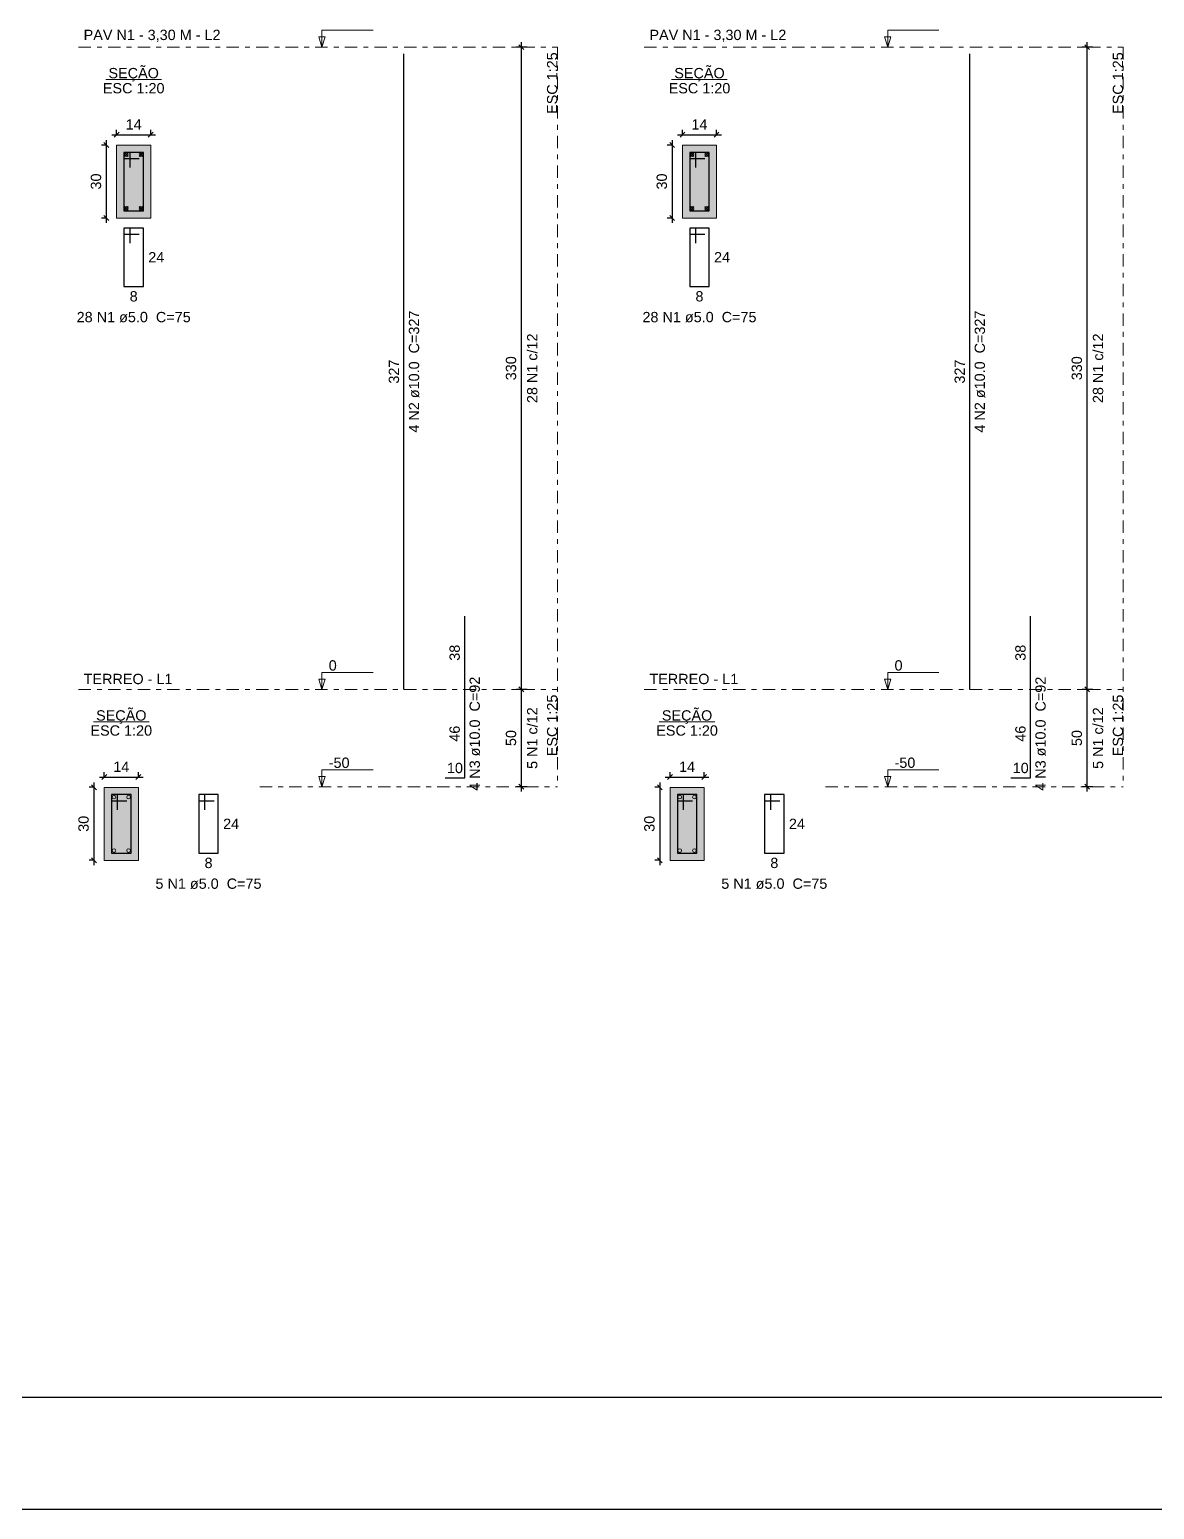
# Model space of a CAD drawing. Header units: millimetres. Extents: x -34 to 951, y -76 to 463.
# Drawn here: x 206.77 to 229.88, y -76.32 to -45.91 of the extents above; entities that cross this region are included whole.
import ezdxf

# ---------------------------------------------------------------- set-up
doc = ezdxf.new("R2010")
doc.units = ezdxf.units.MM
doc.header["$MEASUREMENT"] = 0
doc.linetypes.add('DASHDOT', pattern=[2.54, 1.27, -0.635, 0, -0.635])
doc.linetypes.add('NULL', pattern=[0])
for name, color, linetype, lineweight in [('Descrição da armadura', 7, 'Continuous', 0), ('DT-Barras na forma', 7, 'Continuous', 30), ('DT-Barras no corte', 5, 'Continuous', 5), ('DT-Barras rebatidas', 7, 'Continuous', 30), ('DT-Cotas', 7, 'Continuous', 5), ('DT-Forma', 5, 'Continuous', 5), ('DT-Hachura seção pilares', 252, 'Continuous', 5), ('DT-Pontilhado', 7, 'DASHDOT', 5), ('DT-Textos', 7, 'Continuous', 5), ('Textos armaduras', 7, 'Continuous', 0)]:
    doc.layers.add(name, color=color, linetype=linetype, lineweight=lineweight)
doc.styles.add('Arial', font='arial.ttf')
doc.dimstyles.new('UM_20.000000', dxfattribs={"dimtxt": 0.18, "dimasz": 0.1, "dimexe": 0.1, "dimexo": 0.2, "dimgap": 0, "dimtad": 1, "dimtih": 1, "dimtoh": 1, "dimdec": 1, "dimlfac": 20, "dimzin": 0, "dimdsep": 46, "dimtxsty": 'Standard', "dimcen": 0.09, "dimdle": 0.1, "dimadec": 1, "dimazin": 2, "dimtfac": 1, "dimtdec": 4, "dimtofl": 0, "dimtmove": 0, "dimatfit": 3, "dimfxl": 1, "dimtolj": 1, "dimarcsym": 0})
doc.dimstyles.new('UM_25.000000', dxfattribs={"dimtxt": 0.18, "dimasz": 0.1, "dimexe": 0.1, "dimexo": 0.2, "dimgap": 0, "dimtad": 1, "dimtih": 1, "dimtoh": 1, "dimdec": 1, "dimlfac": 25, "dimzin": 0, "dimdsep": 46, "dimtxsty": 'Standard', "dimcen": 0.09, "dimdle": 0.1, "dimadec": 1, "dimazin": 2, "dimtfac": 1, "dimtdec": 4, "dimtofl": 0, "dimtmove": 0, "dimatfit": 3, "dimfxl": 1, "dimtolj": 1, "dimarcsym": 0})

# ---------------------------------------------------------------- blocks, each defined once
blk = doc.blocks.new('_Oblique')
at = {"color": 0, "linetype": 'ByBlock', "lineweight": -2}
blk.add_line((-0.5, -0.5), (0.5, 0.5), dxfattribs=at)
blk = doc.blocks.new('*D394')
at = {"layer": 'Defpoints', "color": 0, "transparency": 16777216}
for p in [(208.562, -48.283), (208.35, -49.783), (208.562, -49.783)]:
    blk.add_point(p, dxfattribs=at)
at = {"layer": 'DT-Cotas', "color": 0, "lineweight": -2, "transparency": 16777216}
for p, q in [((208.362, -48.283), (208.25, -48.283)), ((208.35, -48.183), (208.35, -49.883)), ((208.362, -49.783), (208.25, -49.783))]:
    blk.add_line(p, q, dxfattribs=at)
at = {"layer": 'DT-Cotas', "color": 0, "lineweight": -2, "transparency": 16777216, "xscale": 0.1, "yscale": 0.1, "zscale": 0.1}
for p, rotation in [((208.35, -48.283), 90), ((208.35, -49.783), 270)]:
    blk.add_blockref('_Oblique', p, dxfattribs=dict(at, rotation=rotation))
at = {"layer": 'DT-Cotas', "color": 7, "transparency": 16777216, "insert": (208.139, -49.033), "char_height": 0.2118, "attachment_point": 5, "rotation": 90, "style": 'Arial'}
blk.add_mtext('\\A1;30', dxfattribs=at)
blk = doc.blocks.new('*D395')
at = {"layer": 'Defpoints', "color": 0, "transparency": 16777216}
for p in [(208.562, -48.283), (209.262, -48.072), (209.262, -48.283)]:
    blk.add_point(p, dxfattribs=at)
at = {"layer": 'DT-Cotas', "color": 0, "lineweight": -2, "transparency": 16777216}
for p, q in [((208.562, -48.083), (208.562, -47.972)), ((209.262, -48.083), (209.262, -47.972)), ((208.462, -48.072), (209.362, -48.072))]:
    blk.add_line(p, q, dxfattribs=at)
at = {"layer": 'DT-Cotas', "color": 0, "lineweight": -2, "transparency": 16777216, "xscale": 0.1, "yscale": 0.1, "zscale": 0.1, "rotation": 180}
blk.add_blockref('_Oblique', (208.562, -48.072), dxfattribs=at)
at = {"layer": 'DT-Cotas', "color": 0, "lineweight": -2, "transparency": 16777216, "xscale": 0.1, "yscale": 0.1, "zscale": 0.1}
blk.add_blockref('_Oblique', (209.262, -48.072), dxfattribs=at)
at = {"layer": 'DT-Cotas', "color": 7, "transparency": 16777216, "insert": (208.912, -47.86), "char_height": 0.2118, "attachment_point": 5, "rotation": 0.0057, "style": 'Arial'}
blk.add_mtext('\\A1;14', dxfattribs=at)
blk = doc.blocks.new('*D396')
at = {"layer": 'Defpoints', "color": 0, "transparency": 16777216}
for p in [(216.877, -46.271), (217.195, -46.271), (217.195, -59.471)]:
    blk.add_point(p, dxfattribs=at)
at = {"layer": 'DT-Cotas', "color": 0, "lineweight": -2, "transparency": 16777216}
for p, q in [((216.877, -59.571), (216.877, -46.171)), ((216.995, -46.271), (216.777, -46.271)), ((216.995, -59.471), (216.777, -59.471))]:
    blk.add_line(p, q, dxfattribs=at)
at = {"layer": 'DT-Cotas', "color": 0, "lineweight": -2, "transparency": 16777216, "xscale": 0.1, "yscale": 0.1, "zscale": 0.1}
for p, rotation in [((216.877, -46.271), 90), ((216.877, -59.471), 270)]:
    blk.add_blockref('_Oblique', p, dxfattribs=dict(at, rotation=rotation))
at = {"layer": 'DT-Cotas', "color": 7, "transparency": 16777216, "insert": (216.665, -52.871), "char_height": 0.2118, "attachment_point": 5, "rotation": 90, "style": 'Arial'}
blk.add_mtext('\\A1;330', dxfattribs=at)
blk = doc.blocks.new('*D397')
at = {"layer": 'Defpoints', "color": 0, "transparency": 16777216}
for p in [(208.308, -61.483), (208.096, -62.983), (208.308, -62.983)]:
    blk.add_point(p, dxfattribs=at)
at = {"layer": 'DT-Cotas', "color": 0, "lineweight": -2, "transparency": 16777216}
for p, q in [((208.096, -61.383), (208.096, -63.083)), ((208.108, -61.483), (207.996, -61.483)), ((208.108, -62.983), (207.996, -62.983))]:
    blk.add_line(p, q, dxfattribs=at)
at = {"layer": 'DT-Cotas', "color": 0, "lineweight": -2, "transparency": 16777216, "xscale": 0.1, "yscale": 0.1, "zscale": 0.1}
for p, rotation in [((208.096, -61.483), 90), ((208.096, -62.983), 270)]:
    blk.add_blockref('_Oblique', p, dxfattribs=dict(at, rotation=rotation))
at = {"layer": 'DT-Cotas', "color": 7, "transparency": 16777216, "insert": (207.884, -62.233), "char_height": 0.2118, "attachment_point": 5, "rotation": 90, "style": 'Arial'}
blk.add_mtext('\\A1;30', dxfattribs=at)
blk = doc.blocks.new('*D398')
at = {"layer": 'Defpoints', "color": 0, "transparency": 16777216}
for p in [(209.008, -61.272), (208.308, -61.483), (209.008, -61.483)]:
    blk.add_point(p, dxfattribs=at)
at = {"layer": 'DT-Cotas', "color": 0, "lineweight": -2, "transparency": 16777216}
for p, q in [((208.208, -61.272), (209.108, -61.272)), ((208.308, -61.283), (208.308, -61.172)), ((209.008, -61.283), (209.008, -61.172))]:
    blk.add_line(p, q, dxfattribs=at)
at = {"layer": 'DT-Cotas', "color": 0, "lineweight": -2, "transparency": 16777216, "xscale": 0.1, "yscale": 0.1, "zscale": 0.1, "rotation": 180}
blk.add_blockref('_Oblique', (208.308, -61.272), dxfattribs=at)
at = {"layer": 'DT-Cotas', "color": 0, "lineweight": -2, "transparency": 16777216, "xscale": 0.1, "yscale": 0.1, "zscale": 0.1}
blk.add_blockref('_Oblique', (209.008, -61.272), dxfattribs=at)
at = {"layer": 'DT-Cotas', "color": 7, "transparency": 16777216, "insert": (208.658, -61.06), "char_height": 0.2118, "attachment_point": 5, "rotation": 0.0057, "style": 'Arial'}
blk.add_mtext('\\A1;14', dxfattribs=at)
blk = doc.blocks.new('*D399')
at = {"layer": 'Defpoints', "color": 0, "transparency": 16777216}
for p in [(216.877, -59.471), (217.195, -59.471), (217.195, -61.471)]:
    blk.add_point(p, dxfattribs=at)
at = {"layer": 'DT-Cotas', "color": 0, "lineweight": -2, "transparency": 16777216}
for p, q in [((216.995, -59.471), (216.777, -59.471)), ((216.877, -61.571), (216.877, -59.371)), ((216.995, -61.471), (216.777, -61.471))]:
    blk.add_line(p, q, dxfattribs=at)
at = {"layer": 'DT-Cotas', "color": 0, "lineweight": -2, "transparency": 16777216, "xscale": 0.1, "yscale": 0.1, "zscale": 0.1}
for p, rotation in [((216.877, -59.471), 90), ((216.877, -61.471), 270)]:
    blk.add_blockref('_Oblique', p, dxfattribs=dict(at, rotation=rotation))
at = {"layer": 'DT-Cotas', "color": 7, "transparency": 16777216, "insert": (216.665, -60.471), "char_height": 0.2118, "attachment_point": 5, "rotation": 90, "style": 'Arial'}
blk.add_mtext('\\A1;50', dxfattribs=at)
blk = doc.blocks.new('*D375')
at = {"layer": 'Defpoints', "color": 0, "transparency": 16777216}
for p in [(220.186, -48.283), (219.974, -49.783), (220.186, -49.783)]:
    blk.add_point(p, dxfattribs=at)
at = {"layer": 'DT-Cotas', "color": 0, "lineweight": -2, "transparency": 16777216}
for p, q in [((219.986, -48.283), (219.874, -48.283)), ((219.974, -48.183), (219.974, -49.883)), ((219.986, -49.783), (219.874, -49.783))]:
    blk.add_line(p, q, dxfattribs=at)
at = {"layer": 'DT-Cotas', "color": 0, "lineweight": -2, "transparency": 16777216, "xscale": 0.1, "yscale": 0.1, "zscale": 0.1}
for p, rotation in [((219.974, -48.283), 90), ((219.974, -49.783), 270)]:
    blk.add_blockref('_Oblique', p, dxfattribs=dict(at, rotation=rotation))
at = {"layer": 'DT-Cotas', "color": 7, "transparency": 16777216, "insert": (219.762, -49.033), "char_height": 0.2118, "attachment_point": 5, "rotation": 90, "style": 'Arial'}
blk.add_mtext('\\A1;30', dxfattribs=at)
blk = doc.blocks.new('*D376')
at = {"layer": 'Defpoints', "color": 0, "transparency": 16777216}
for p in [(220.186, -48.283), (220.886, -48.072), (220.886, -48.283)]:
    blk.add_point(p, dxfattribs=at)
at = {"layer": 'DT-Cotas', "color": 0, "lineweight": -2, "transparency": 16777216}
for p, q in [((220.186, -48.083), (220.186, -47.972)), ((220.886, -48.083), (220.886, -47.972)), ((220.086, -48.072), (220.986, -48.072))]:
    blk.add_line(p, q, dxfattribs=at)
at = {"layer": 'DT-Cotas', "color": 0, "lineweight": -2, "transparency": 16777216, "xscale": 0.1, "yscale": 0.1, "zscale": 0.1, "rotation": 180}
blk.add_blockref('_Oblique', (220.186, -48.072), dxfattribs=at)
at = {"layer": 'DT-Cotas', "color": 0, "lineweight": -2, "transparency": 16777216, "xscale": 0.1, "yscale": 0.1, "zscale": 0.1}
blk.add_blockref('_Oblique', (220.886, -48.072), dxfattribs=at)
at = {"layer": 'DT-Cotas', "color": 7, "transparency": 16777216, "insert": (220.536, -47.86), "char_height": 0.2118, "attachment_point": 5, "rotation": 0.0057, "style": 'Arial'}
blk.add_mtext('\\A1;14', dxfattribs=at)
blk = doc.blocks.new('*D377')
at = {"layer": 'Defpoints', "color": 0, "transparency": 16777216}
for p in [(228.5, -46.271), (228.818, -46.271), (228.818, -59.471)]:
    blk.add_point(p, dxfattribs=at)
at = {"layer": 'DT-Cotas', "color": 0, "lineweight": -2, "transparency": 16777216}
for p, q in [((228.5, -59.571), (228.5, -46.171)), ((228.618, -46.271), (228.4, -46.271)), ((228.618, -59.471), (228.4, -59.471))]:
    blk.add_line(p, q, dxfattribs=at)
at = {"layer": 'DT-Cotas', "color": 0, "lineweight": -2, "transparency": 16777216, "xscale": 0.1, "yscale": 0.1, "zscale": 0.1}
for p, rotation in [((228.5, -46.271), 90), ((228.5, -59.471), 270)]:
    blk.add_blockref('_Oblique', p, dxfattribs=dict(at, rotation=rotation))
at = {"layer": 'DT-Cotas', "color": 7, "transparency": 16777216, "insert": (228.288, -52.871), "char_height": 0.2118, "attachment_point": 5, "rotation": 90, "style": 'Arial'}
blk.add_mtext('\\A1;330', dxfattribs=at)
blk = doc.blocks.new('*D378')
at = {"layer": 'Defpoints', "color": 0, "transparency": 16777216}
for p in [(219.931, -61.483), (219.72, -62.983), (219.931, -62.983)]:
    blk.add_point(p, dxfattribs=at)
at = {"layer": 'DT-Cotas', "color": 0, "lineweight": -2, "transparency": 16777216}
for p, q in [((219.72, -61.383), (219.72, -63.083)), ((219.731, -61.483), (219.62, -61.483)), ((219.731, -62.983), (219.62, -62.983))]:
    blk.add_line(p, q, dxfattribs=at)
at = {"layer": 'DT-Cotas', "color": 0, "lineweight": -2, "transparency": 16777216, "xscale": 0.1, "yscale": 0.1, "zscale": 0.1}
for p, rotation in [((219.72, -61.483), 90), ((219.72, -62.983), 270)]:
    blk.add_blockref('_Oblique', p, dxfattribs=dict(at, rotation=rotation))
at = {"layer": 'DT-Cotas', "color": 7, "transparency": 16777216, "insert": (219.508, -62.233), "char_height": 0.2118, "attachment_point": 5, "rotation": 90, "style": 'Arial'}
blk.add_mtext('\\A1;30', dxfattribs=at)
blk = doc.blocks.new('*D379')
at = {"layer": 'Defpoints', "color": 0, "transparency": 16777216}
for p in [(220.631, -61.272), (219.931, -61.483), (220.631, -61.483)]:
    blk.add_point(p, dxfattribs=at)
at = {"layer": 'DT-Cotas', "color": 0, "lineweight": -2, "transparency": 16777216}
for p, q in [((219.831, -61.272), (220.731, -61.272)), ((219.931, -61.283), (219.931, -61.172)), ((220.631, -61.283), (220.631, -61.172))]:
    blk.add_line(p, q, dxfattribs=at)
at = {"layer": 'DT-Cotas', "color": 0, "lineweight": -2, "transparency": 16777216, "xscale": 0.1, "yscale": 0.1, "zscale": 0.1, "rotation": 180}
blk.add_blockref('_Oblique', (219.931, -61.272), dxfattribs=at)
at = {"layer": 'DT-Cotas', "color": 0, "lineweight": -2, "transparency": 16777216, "xscale": 0.1, "yscale": 0.1, "zscale": 0.1}
blk.add_blockref('_Oblique', (220.631, -61.272), dxfattribs=at)
at = {"layer": 'DT-Cotas', "color": 7, "transparency": 16777216, "insert": (220.281, -61.06), "char_height": 0.2118, "attachment_point": 5, "rotation": 0.0057, "style": 'Arial'}
blk.add_mtext('\\A1;14', dxfattribs=at)
blk = doc.blocks.new('*D380')
at = {"layer": 'Defpoints', "color": 0, "transparency": 16777216}
for p in [(228.5, -59.471), (228.818, -59.471), (228.818, -61.471)]:
    blk.add_point(p, dxfattribs=at)
at = {"layer": 'DT-Cotas', "color": 0, "lineweight": -2, "transparency": 16777216}
for p, q in [((228.618, -59.471), (228.4, -59.471)), ((228.5, -61.571), (228.5, -59.371)), ((228.618, -61.471), (228.4, -61.471))]:
    blk.add_line(p, q, dxfattribs=at)
at = {"layer": 'DT-Cotas', "color": 0, "lineweight": -2, "transparency": 16777216, "xscale": 0.1, "yscale": 0.1, "zscale": 0.1}
for p, rotation in [((228.5, -59.471), 90), ((228.5, -61.471), 270)]:
    blk.add_blockref('_Oblique', p, dxfattribs=dict(at, rotation=rotation))
at = {"layer": 'DT-Cotas', "color": 7, "transparency": 16777216, "insert": (228.288, -60.471), "char_height": 0.2118, "attachment_point": 5, "rotation": 90, "style": 'Arial'}
blk.add_mtext('\\A1;50', dxfattribs=at)

msp = doc.modelspace()

# ---------------------------------------------------------------- hatches: boundary and pattern name
at = {"layer": 'DT-Hachura seção pilares', "linetype": 'Continuous'}
for points in [[(208.5623, -49.7835), (208.5623, -49.7835), (209.2623, -49.7835), (209.2623, -48.2835), (208.5623, -48.2835), (208.5623, -49.7835)], [(220.1855, -49.7835), (220.1855, -49.7835), (220.8855, -49.7835), (220.8855, -48.2835), (220.1855, -48.2835), (220.1855, -49.7835)], [(208.3081, -62.9835), (208.3081, -62.9835), (209.0081, -62.9835), (209.0081, -61.4835), (208.3081, -61.4835), (208.3081, -62.9835)], [(219.9314, -62.9835), (219.9314, -62.9835), (220.6314, -62.9835), (220.6314, -61.4835), (219.9314, -61.4835), (219.9314, -62.9835)]]:
    msp.add_hatch(color=252, dxfattribs=at).paths.add_polyline_path(points)

# ---------------------------------------------------------------- linework, layer by layer
at = {"color": 7}
for p, q in [((251.688, -74.0225), (170.188, -74.0225)), ((252.988, -76.3225), (168.888, -76.3225))]:
    msp.add_line(p, q, dxfattribs=at)
at = {"layer": 'DT-Barras na forma'}
for points in [[(208.8373, -48.746), (208.8373, -48.4335), (208.7123, -48.4335), (208.7123, -49.6335), (209.1123, -49.6335), (209.1123, -48.4335), (208.7123, -48.4335), (208.7123, -48.5585), (209.0248, -48.5585)], [(220.4605, -48.746), (220.4605, -48.4335), (220.3355, -48.4335), (220.3355, -49.6335), (220.7355, -49.6335), (220.7355, -48.4335), (220.3355, -48.4335), (220.3355, -48.5585), (220.648, -48.5585)], [(208.5831, -61.946), (208.5831, -61.6335), (208.4581, -61.6335), (208.4581, -62.8335), (208.8581, -62.8335), (208.8581, -61.6335), (208.4581, -61.6335), (208.4581, -61.7585), (208.7706, -61.7585)], [(220.2064, -61.946), (220.2064, -61.6335), (220.0814, -61.6335), (220.0814, -62.8335), (220.4814, -62.8335), (220.4814, -61.6335), (220.0814, -61.6335), (220.0814, -61.7585), (220.3939, -61.7585)]]:
    msp.add_lwpolyline(points, dxfattribs=at)
at = {"layer": 'DT-Barras no corte'}
for p, q in [((208.7248, -48.521), (208.7998, -48.446)), ((208.7248, -48.446), (208.7998, -48.521)), ((209.0248, -48.521), (209.0998, -48.446)), ((209.0248, -48.446), (209.0998, -48.521)), ((220.348, -48.521), (220.423, -48.446)), ((220.348, -48.446), (220.423, -48.521)), ((220.648, -48.521), (220.723, -48.446)), ((220.648, -48.446), (220.723, -48.521)), ((208.7248, -49.621), (208.7998, -49.546)), ((208.7248, -49.546), (208.7998, -49.621)), ((209.0248, -49.621), (209.0998, -49.546)), ((209.0248, -49.546), (209.0998, -49.621)), ((220.348, -49.621), (220.423, -49.546)), ((220.348, -49.546), (220.423, -49.621)), ((220.648, -49.621), (220.723, -49.546)), ((220.648, -49.546), (220.723, -49.621))]:
    msp.add_line(p, q, dxfattribs=at)
for centre in [(208.7623, -48.4835), (209.0623, -48.4835), (220.3855, -48.4835), (220.6855, -48.4835), (208.7623, -49.5835), (209.0623, -49.5835), (220.3855, -49.5835), (220.6855, -49.5835), (208.5081, -61.6835), (208.8081, -61.6835), (220.1314, -61.6835), (220.4314, -61.6835), (208.5081, -62.7835), (208.8081, -62.7835), (220.1314, -62.7835), (220.4314, -62.7835)]:
    msp.add_circle(centre, 0.0375, dxfattribs=at)
at = {"layer": 'DT-Barras rebatidas'}
for points in [[(214.4648, -59.4714), (214.4648, -46.4074)], [(226.088, -59.4714), (226.088, -46.4074)], [(208.8373, -50.3019), (208.8373, -49.9894), (208.7123, -49.9894), (208.7123, -51.1894), (209.1123, -51.1894), (209.1123, -49.9894), (208.7123, -49.9894), (208.7123, -50.1144), (209.0248, -50.1144)], [(220.4605, -50.3019), (220.4605, -49.9894), (220.3355, -49.9894), (220.3355, -51.1894), (220.7355, -51.1894), (220.7355, -49.9894), (220.3355, -49.9894), (220.3355, -50.1144), (220.648, -50.1144)], [(215.312, -61.2914), (215.712, -61.2914), (215.712, -59.4714), (215.712, -57.9646)], [(226.9352, -61.2914), (227.3352, -61.2914), (227.3352, -59.4714), (227.3352, -57.9646)], [(210.375, -61.946), (210.375, -61.6335), (210.25, -61.6335), (210.25, -62.8335), (210.65, -62.8335), (210.65, -61.6335), (210.25, -61.6335), (210.25, -61.7585), (210.5625, -61.7585)], [(221.9983, -61.946), (221.9983, -61.6335), (221.8733, -61.6335), (221.8733, -62.8335), (222.2733, -62.8335), (222.2733, -61.6335), (221.8733, -61.6335), (221.8733, -61.7585), (222.1858, -61.7585)]]:
    msp.add_lwpolyline(points, dxfattribs=at)
at = {"layer": 'DT-Forma'}
for points in [[(208.5623, -49.7835), (209.2623, -49.7835), (209.2623, -48.2835), (208.5623, -48.2835), (208.5623, -49.7835)], [(220.1855, -49.7835), (220.8855, -49.7835), (220.8855, -48.2835), (220.1855, -48.2835), (220.1855, -49.7835)], [(208.3081, -62.9835), (209.0081, -62.9835), (209.0081, -61.4835), (208.3081, -61.4835), (208.3081, -62.9835)], [(219.9314, -62.9835), (220.6314, -62.9835), (220.6314, -61.4835), (219.9314, -61.4835), (219.9314, -62.9835)]]:
    msp.add_lwpolyline(points, close=True, dxfattribs=at)
at = {"layer": 'DT-Pontilhado', "ltscale": 0.2}
for p, q in [((207.7786, -46.2714), (217.6182, -46.2714)), ((217.6182, -46.2714), (217.6182, -61.4714)), ((219.4019, -46.2714), (229.2414, -46.2714)), ((229.2414, -46.2714), (229.2414, -61.4714)), ((207.7786, -59.4714), (217.6182, -59.4714)), ((219.4019, -59.4714), (229.2414, -59.4714)), ((211.5012, -61.4714), (217.6182, -61.4714)), ((223.1245, -61.4714), (229.2414, -61.4714))]:
    msp.add_line(p, q, dxfattribs=at)
at = {"layer": 'DT-Textos'}
for p, q in [((208.3401, -46.9385), (209.4845, -46.9385)), ((219.9633, -46.9385), (221.1077, -46.9385)), ((208.0859, -60.1385), (209.2303, -60.1385)), ((219.7091, -60.1385), (220.8536, -60.1385))]:
    msp.add_line(p, q, dxfattribs=at)
for points in [[(212.7794, -46.2714), (212.8429, -46.0596), (212.7158, -46.0596), (212.7794, -46.2714), (212.7794, -45.9214), (213.8294, -45.9214)], [(224.4026, -46.2714), (224.4662, -46.0596), (224.3391, -46.0596), (224.4026, -46.2714), (224.4026, -45.9214), (225.4526, -45.9214)], [(212.7794, -59.4714), (212.8429, -59.2596), (212.7158, -59.2596), (212.7794, -59.4714), (212.7794, -59.1214), (213.8294, -59.1214)], [(224.4026, -59.4714), (224.4662, -59.2596), (224.3391, -59.2596), (224.4026, -59.4714), (224.4026, -59.1214), (225.4526, -59.1214)], [(212.7794, -61.4714), (212.8429, -61.2596), (212.7158, -61.2596), (212.7794, -61.4714), (212.7794, -61.1214), (213.8294, -61.1214)], [(224.4026, -61.4714), (224.4662, -61.2596), (224.3391, -61.2596), (224.4026, -61.4714), (224.4026, -61.1214), (225.4526, -61.1214)]]:
    msp.add_lwpolyline(points, dxfattribs=at)

# ---------------------------------------------------------------- texts
at = {"layer": 'Descrição da armadura', "linetype": 'NULL', "char_height": 0.2118, "attachment_point": 8, "line_spacing_factor": 0.9, "style": 'Arial'}
for s, insert, width in [('28 N1 ø5.0  C=75', (208.9126, -51.9304), 4.686721), ('28 N1 ø5.0  C=75', (220.5359, -51.9304), 4.686721), ('5 N1 ø5.0  C=75', (210.4496, -63.5744), 4.35772), ('5 N1 ø5.0  C=75', (222.0729, -63.5744), 4.35772)]:
    msp.add_mtext(s, dxfattribs=dict(at, insert=insert, width=width))
at = {"layer": 'Descrição da armadura', "linetype": 'NULL', "char_height": 0.2118, "attachment_point": 8, "rotation": 90.00021, "line_spacing_factor": 0.9, "style": 'Arial'}
for s, insert, width in [('4 N2 ø10.0  C=327', (214.7827, -52.9393), 5.015721), ('4 N2 ø10.0  C=327', (226.406, -52.9393), 5.015721), ('28 N1 c/12', (217.2086, -52.8714), 2.90156), ('28 N1 c/12', (228.8318, -52.8714), 2.90156), ('4 N3 ø10.0  C=92', (216.0297, -60.3813), 4.686721), ('4 N3 ø10.0  C=92', (227.653, -60.3813), 4.686721), ('5 N1 c/12', (217.2086, -60.4714), 2.57256), ('5 N1 c/12', (228.8318, -60.4714), 2.57256)]:
    msp.add_mtext(s, dxfattribs=dict(at, insert=insert, width=width))
at = {"layer": 'DT-Textos', "linetype": 'NULL', "char_height": 0.2118, "line_spacing_factor": 0.798, "style": 'Arial'}
for s, insert, width, attachment_point in [('PAV N1 - 3,30 M - L2', (207.8846, -46.1654), 5.623355, 7), ('PAV N1 - 3,30 M - L2', (219.5079, -46.1654), 5.623355, 7), ('SEÇÃO', (208.9126, -46.9763), 2.072476, 8), ('SEÇÃO', (220.5359, -46.9763), 2.072476, 8), ('ESC 1:20', (208.9126, -47.2244), 2.532883, 8), ('ESC 1:20', (220.5359, -47.2244), 2.532883, 8), ('0', (212.9196, -59.0864), 0.329, 7), ('0', (224.5429, -59.0864), 0.329, 7), ('TERREO - L1', (207.8846, -59.3654), 3.650321, 7), ('TERREO - L1', (219.5079, -59.3654), 3.650321, 7), ('SEÇÃO', (208.6576, -60.1763), 2.072476, 8), ('SEÇÃO', (220.2809, -60.1763), 2.072476, 8), ('ESC 1:20', (208.6576, -60.4244), 2.532883, 8), ('ESC 1:20', (220.2809, -60.4244), 2.532883, 8), ('-50', (212.9196, -61.0864), 0.854949, 7), ('-50', (224.5429, -61.0864), 0.854949, 7)]:
    msp.add_mtext(s, dxfattribs=dict(at, insert=insert, width=width, attachment_point=attachment_point))
at = {"layer": 'DT-Textos', "linetype": 'NULL', "char_height": 0.2118, "width": 2.532883, "attachment_point": 9, "rotation": 90.00021, "line_spacing_factor": 0.798, "style": 'Arial'}
for insert in [(217.6177, -46.3773), (229.241, -46.3773), (217.6177, -59.5773), (229.241, -59.5773)]:
    msp.add_mtext('ESC 1:25', dxfattribs=dict(at, insert=insert))
at = {"layer": 'Textos armaduras', "linetype": 'NULL', "char_height": 0.2118, "line_spacing_factor": 0.9, "style": 'Arial'}
for s, insert, width, attachment_point in [('24', (209.2123, -50.4835), 1.058001, 1), ('24', (220.8355, -50.4835), 1.058001, 1), ('8', (208.9123, -51.2867), 0.729, 2), ('8', (220.5355, -51.2867), 0.729, 2), ('10', (215.512, -61.1941), 1.058001, 8), ('10', (227.1352, -61.1941), 1.058001, 8), ('24', (210.75, -62.1276), 1.058001, 1), ('24', (222.3733, -62.1276), 1.058001, 1), ('8', (210.45, -62.9308), 0.729, 2), ('8', (222.0733, -62.9308), 0.729, 2)]:
    msp.add_mtext(s, dxfattribs=dict(at, insert=insert, width=width, attachment_point=attachment_point))
at = {"layer": 'Textos armaduras', "linetype": 'NULL', "char_height": 0.2118, "attachment_point": 8, "rotation": 90.00021, "line_spacing_factor": 0.9, "style": 'Arial'}
for s, insert, width in [('327', (214.3675, -52.9394), 1.387001), ('327', (225.9907, -52.9394), 1.387001), ('38', (215.6147, -58.718), 1.058001), ('38', (227.2379, -58.718), 1.058001), ('46', (215.6147, -60.3814), 1.058001), ('46', (227.2379, -60.3814), 1.058001)]:
    msp.add_mtext(s, dxfattribs=dict(at, insert=insert, width=width))

# ---------------------------------------------------------------- dimensions: what is measured, and where the dimension line sits
at = {"layer": 'DT-Cotas'}
for base, p1, p2, dimstyle, override, picture, middle in [((216.8769, -46.2714), (217.1946, -59.4714), (217.1946, -46.2714), 'UM_25.000000', {"dimtxt": 0.2118, "dimasz": 0.1, "dimexe": 0.1, "dimexo": 0.2, "dimtad": 1, "dimtih": 0, "dimtoh": 0, "dimdec": 1, "dimlfac": 25, "dimzin": 8, "dimtxsty": 'Arial', "dimblk": 'Oblique', "dimblk1": 'Oblique', "dimblk2": 'Oblique', "dimsah": 1, "dimdle": 0.1, "dimse1": 0, "dimse2": 0, "dimclrt": 7, "dimadec": 1, "dimazin": 3, "dimtmove": 2, "dimldrblk": 'Oblique'}, '*D396', (216.6651, -52.8714)), ((228.5001, -46.2714), (228.8178, -59.4714), (228.8178, -46.2714), 'UM_25.000000', {"dimtxt": 0.2118, "dimasz": 0.1, "dimexe": 0.1, "dimexo": 0.2, "dimtad": 1, "dimtih": 0, "dimtoh": 0, "dimdec": 1, "dimlfac": 25, "dimzin": 8, "dimtxsty": 'Arial', "dimblk": 'Oblique', "dimblk1": 'Oblique', "dimblk2": 'Oblique', "dimsah": 1, "dimdle": 0.1, "dimse1": 0, "dimse2": 0, "dimclrt": 7, "dimadec": 1, "dimazin": 3, "dimtmove": 2, "dimldrblk": 'Oblique'}, '*D377', (228.2883, -52.8714)), ((208.3505, -49.7835), (208.5623, -48.2835), (208.5623, -49.7835), 'UM_20.000000', {"dimtxt": 0.2118, "dimasz": 0.1, "dimexe": 0.1, "dimexo": 0.2, "dimtad": 1, "dimtih": 0, "dimtoh": 0, "dimdec": 1, "dimlfac": 20, "dimzin": 8, "dimtxsty": 'Arial', "dimblk": 'Oblique', "dimblk1": 'Oblique', "dimblk2": 'Oblique', "dimsah": 1, "dimdle": 0.1, "dimse1": 0, "dimse2": 0, "dimclrt": 7, "dimadec": 1, "dimazin": 3, "dimtmove": 2, "dimldrblk": 'Oblique'}, '*D394', (208.1387, -49.0335)), ((219.9737, -49.7835), (220.1855, -48.2835), (220.1855, -49.7835), 'UM_20.000000', {"dimtxt": 0.2118, "dimasz": 0.1, "dimexe": 0.1, "dimexo": 0.2, "dimtad": 1, "dimtih": 0, "dimtoh": 0, "dimdec": 1, "dimlfac": 20, "dimzin": 8, "dimtxsty": 'Arial', "dimblk": 'Oblique', "dimblk1": 'Oblique', "dimblk2": 'Oblique', "dimsah": 1, "dimdle": 0.1, "dimse1": 0, "dimse2": 0, "dimclrt": 7, "dimadec": 1, "dimazin": 3, "dimtmove": 2, "dimldrblk": 'Oblique'}, '*D375', (219.7619, -49.0335)), ((216.8769, -59.4714), (217.1946, -61.4714), (217.1946, -59.4714), 'UM_25.000000', {"dimtxt": 0.2118, "dimasz": 0.1, "dimexe": 0.1, "dimexo": 0.2, "dimtad": 1, "dimtih": 0, "dimtoh": 0, "dimdec": 1, "dimlfac": 25, "dimzin": 8, "dimtxsty": 'Arial', "dimblk": 'Oblique', "dimblk1": 'Oblique', "dimblk2": 'Oblique', "dimsah": 1, "dimdle": 0.1, "dimse1": 0, "dimse2": 0, "dimclrt": 7, "dimadec": 1, "dimazin": 3, "dimtmove": 2, "dimldrblk": 'Oblique'}, '*D399', (216.6651, -60.4714)), ((228.5001, -59.4714), (228.8178, -61.4714), (228.8178, -59.4714), 'UM_25.000000', {"dimtxt": 0.2118, "dimasz": 0.1, "dimexe": 0.1, "dimexo": 0.2, "dimtad": 1, "dimtih": 0, "dimtoh": 0, "dimdec": 1, "dimlfac": 25, "dimzin": 8, "dimtxsty": 'Arial', "dimblk": 'Oblique', "dimblk1": 'Oblique', "dimblk2": 'Oblique', "dimsah": 1, "dimdle": 0.1, "dimse1": 0, "dimse2": 0, "dimclrt": 7, "dimadec": 1, "dimazin": 3, "dimtmove": 2, "dimldrblk": 'Oblique'}, '*D380', (228.2883, -60.4714)), ((208.0963, -62.9835), (208.3081, -61.4835), (208.3081, -62.9835), 'UM_20.000000', {"dimtxt": 0.2118, "dimasz": 0.1, "dimexe": 0.1, "dimexo": 0.2, "dimtad": 1, "dimtih": 0, "dimtoh": 0, "dimdec": 1, "dimlfac": 20, "dimzin": 8, "dimtxsty": 'Arial', "dimblk": 'Oblique', "dimblk1": 'Oblique', "dimblk2": 'Oblique', "dimsah": 1, "dimdle": 0.1, "dimse1": 0, "dimse2": 0, "dimclrt": 7, "dimadec": 1, "dimazin": 3, "dimtmove": 2, "dimldrblk": 'Oblique'}, '*D397', (207.8845, -62.2335)), ((219.7196, -62.9835), (219.9314, -61.4835), (219.9314, -62.9835), 'UM_20.000000', {"dimtxt": 0.2118, "dimasz": 0.1, "dimexe": 0.1, "dimexo": 0.2, "dimtad": 1, "dimtih": 0, "dimtoh": 0, "dimdec": 1, "dimlfac": 20, "dimzin": 8, "dimtxsty": 'Arial', "dimblk": 'Oblique', "dimblk1": 'Oblique', "dimblk2": 'Oblique', "dimsah": 1, "dimdle": 0.1, "dimse1": 0, "dimse2": 0, "dimclrt": 7, "dimadec": 1, "dimazin": 3, "dimtmove": 2, "dimldrblk": 'Oblique'}, '*D378', (219.5078, -62.2335))]:
    dim = msp.add_linear_dim(base=base, p1=p1, p2=p2, angle=90, dimstyle=dimstyle, override=override, dxfattribs=at)
    dim.commit()
    dim.dimension.update_dxf_attribs({"geometry": picture, "text_midpoint": middle, "dimtype": 160, "text_rotation": 90})
for base, p1, p2, picture, middle in [((209.2623, -48.0717), (208.5623, -48.2835), (209.2623, -48.2835), '*D395', (208.9123, -47.8599)), ((220.8855, -48.0717), (220.1855, -48.2835), (220.8855, -48.2835), '*D376', (220.5355, -47.8599)), ((209.0081, -61.2717), (208.3081, -61.4835), (209.0081, -61.4835), '*D398', (208.6581, -61.0599)), ((220.6314, -61.2717), (219.9314, -61.4835), (220.6314, -61.4835), '*D379', (220.2814, -61.0599))]:
    dim = msp.add_linear_dim(base=base, p1=p1, p2=p2, dimstyle='UM_20.000000', override={"dimtxt": 0.2118, "dimasz": 0.1, "dimexe": 0.1, "dimexo": 0.2, "dimtad": 1, "dimtih": 0, "dimtoh": 0, "dimdec": 1, "dimlfac": 20, "dimzin": 8, "dimtxsty": 'Arial', "dimblk": 'Oblique', "dimblk1": 'Oblique', "dimblk2": 'Oblique', "dimsah": 1, "dimdle": 0.1, "dimse1": 0, "dimse2": 0, "dimclrt": 7, "dimadec": 1, "dimazin": 3, "dimtmove": 2, "dimldrblk": 'Oblique'}, dxfattribs=at)
    dim.commit()
    dim.dimension.update_dxf_attribs({"geometry": picture, "text_midpoint": middle, "dimtype": 160, "text_rotation": 0.00573})

doc.saveas('drawing.dxf')
